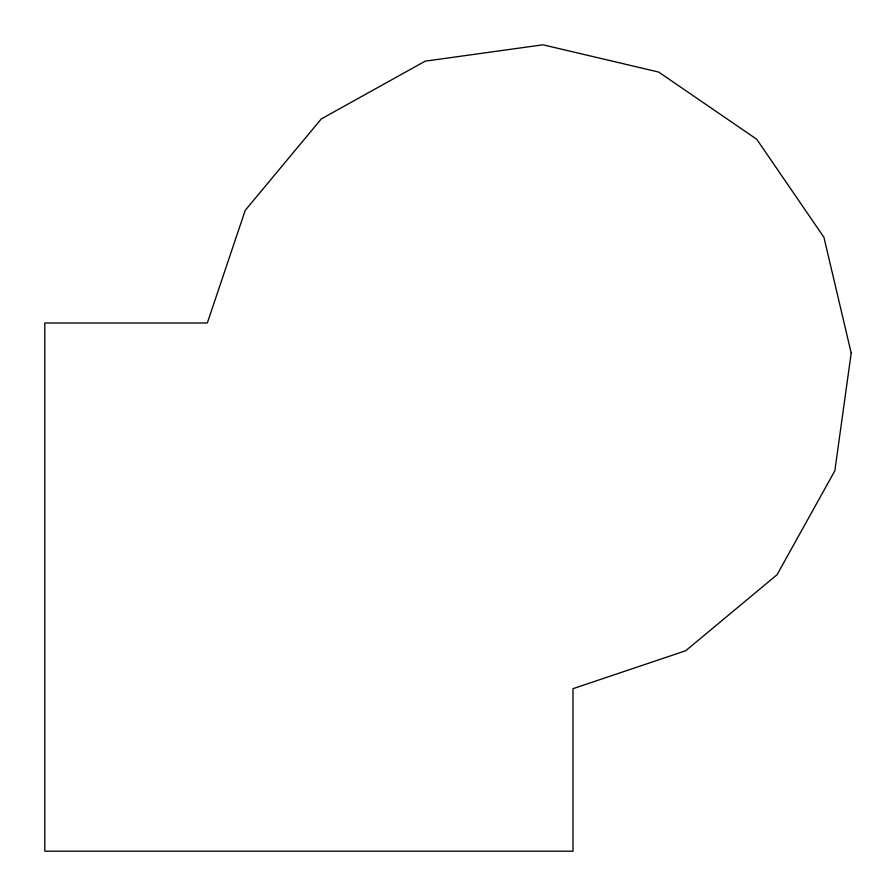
<?xml version="1.0" encoding="UTF-8"?>
<svg xmlns="http://www.w3.org/2000/svg" width="896" height="896" viewBox="0 0 896 896"><rect width="100%" height="100%" fill="white"/><g stroke="black" fill="none" stroke-linecap="round" stroke-linejoin="round"><path stroke-width="1.34" d="M851.2 353.046L834.837 470.803L777.067 574.717L685.675 650.754L573.003 688.677L573.003 851.2L44.8 851.2L44.8 322.997L207.323 322.997L245.246 210.325L321.283 118.933L425.197 61.163L542.954 44.8L658.672 72.061L756.739 139.261L823.939 237.328L851.2 353.046"/></g></svg>
